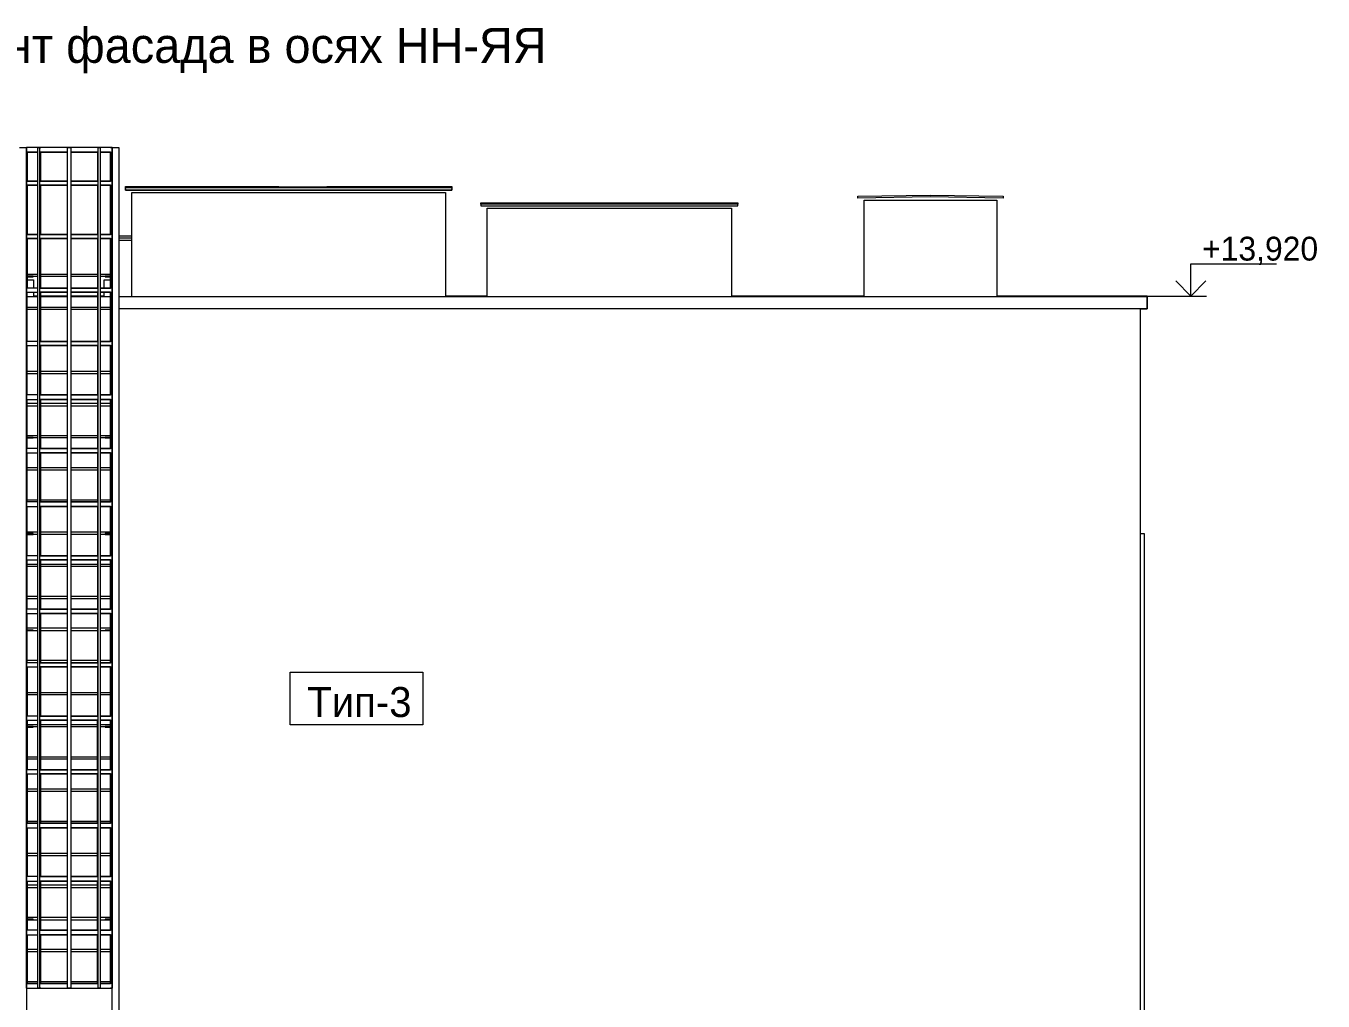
# Model space of a CAD drawing. Header units: millimetres. Extents: x 2294 to 908349, y -83289 to 219220.
# Drawn here: x 397000 to 409515, y -55921 to -46515 of the extents above; entities that cross this region are included whole.
import ezdxf

# ---------------------------------------------------------------- set-up
doc = ezdxf.new("R2010")
doc.units = ezdxf.units.MM
doc.layers.add('PDF _Геометрия', color=7, linetype='Continuous')
doc.layers.add('PDF _Текст', color=7, linetype='Continuous')

msp = doc.modelspace()

# ---------------------------------------------------------------- linework, layer by layer
at = {"layer": 'PDF _Геометрия', "lineweight": 9}
for points in [[(396938.8, -47687.3), (397004.3, -47687.3), (397013.1, -47687.3), (397004.3, -47687.3), (397004.3, -55796.6), (397013.1, -55796.6), (397004.3, -55796.6), (397004.3, -47687.3), (397004.3, -47731), (397008.7, -47731), (397026.2, -47731), (397056.8, -47731), (397100.5, -47731), (397113.6, -47731), (397109.2, -47731), (397065.5, -47731), (397039.3, -47731), (397017.4, -47731), (397013.1, -47731)], [(397817.4, -47731), (397813.1, -47731), (397795.6, -47731), (397765, -47731), (397725.6, -47731), (397716.9, -47731), (397734.4, -47731), (397773.7, -47731), (397804.3, -47731), (397821.8, -47731), (397830.6, -47731), (397830.6, -47687.3), (397821.8, -47687.3), (397804.3, -47687.3), (397773.7, -47687.3), (397734.4, -47687.3), (397681.9, -47687.3), (397620.7, -47687.3), (397555.1, -47687.3), (397489.6, -47687.3), (397415.3, -47687.3), (397345.3, -47687.3), (397275.4, -47687.3), (397209.8, -47687.3), (397148.6, -47687.3), (397100.5, -47687.3), (397056.8, -47687.3), (397026.2, -47687.3), (397008.7, -47687.3), (397004.3, -47687.3), (397004.3, -57602.1)], [(397013.1, -48010.8), (397013.1, -47731), (397013.1, -48010.8), (397017.4, -48010.8), (397039.3, -48010.8), (397065.5, -48010.8), (397109.2, -48010.8), (397113.6, -48010.8), (397100.5, -48010.8), (397056.8, -48010.8), (397026.2, -48010.8), (397008.7, -48010.8), (397004.3, -48010.8), (397004.3, -48050.2), (397008.7, -48050.2), (397026.2, -48050.2), (397056.8, -48050.2), (397100.5, -48050.2), (397113.6, -48050.2), (397109.2, -48050.2), (397065.5, -48050.2), (397039.3, -48050.2), (397017.4, -48050.2), (397013.1, -48050.2), (397013.1, -48526.7), (397013.1, -48050.2)], [(397817.4, -47687.3), (397813.1, -47687.3), (397795.6, -47687.3), (397765, -47687.3), (397725.6, -47687.3), (397673.2, -47687.3), (397616.3, -47687.3), (397555.1, -47687.3), (397485.2, -47687.3), (397415.3, -47687.3), (397345.3, -47687.3), (397279.7, -47687.3), (397214.2, -47687.3), (397157.3, -47687.3), (397109.2, -47687.3), (397065.5, -47687.3), (397039.3, -47687.3), (397017.4, -47687.3), (397013.1, -47687.3)], [(397144.2, -55796.6), (397135.5, -55796.6), (397113.6, -55796.6), (397113.6, -47687.3), (397135.5, -47687.3), (397144.2, -47687.3)], [(397135.5, -55796.6), (397135.5, -47687.3)], [(397135.5, -48010.8), (397148.6, -48010.8), (397209.8, -48010.8), (397275.4, -48010.8), (397345.3, -48010.8), (397402.1, -48010.8), (397345.3, -48010.8), (397279.7, -48010.8), (397214.2, -48010.8), (397157.3, -48010.8), (397144.2, -48010.8), (397144.2, -47731), (397157.3, -47731), (397214.2, -47731), (397279.7, -47731), (397345.3, -47731), (397402.1, -47731), (397345.3, -47731), (397275.4, -47731), (397209.8, -47731), (397148.6, -47731), (397135.5, -47731)], [(397695, -47731), (397681.9, -47731), (397620.7, -47731), (397555.1, -47731), (397489.6, -47731), (397432.7, -47731), (397485.2, -47731), (397555.1, -47731), (397616.3, -47731), (397673.2, -47731), (397690.7, -47731), (397690.7, -48010.8), (397673.2, -48010.8), (397616.3, -48010.8), (397555.1, -48010.8), (397485.2, -48010.8), (397432.7, -48010.8), (397489.6, -48010.8), (397555.1, -48010.8), (397620.7, -48010.8), (397681.9, -48010.8), (397695, -48010.8)], [(397690.7, -47687.3), (397695, -47687.3), (397716.9, -47687.3), (397716.9, -55796.6), (397695, -55796.6), (397690.7, -55796.6)], [(397695, -47687.3), (397695, -55796.6)], [(397817.4, -48050.2), (397817.4, -48526.7), (397817.4, -48050.2), (397813.1, -48050.2), (397795.6, -48050.2), (397765, -48050.2), (397725.6, -48050.2), (397716.9, -48050.2), (397734.4, -48050.2), (397773.7, -48050.2), (397804.3, -48050.2), (397821.8, -48050.2), (397830.6, -48050.2), (397830.6, -48010.8), (397821.8, -48010.8), (397804.3, -48010.8), (397773.7, -48010.8), (397734.4, -48010.8), (397716.9, -48010.8), (397725.6, -48010.8), (397765, -48010.8), (397795.6, -48010.8), (397813.1, -48010.8), (397817.4, -48010.8), (397817.4, -47731), (397817.4, -48010.8)], [(397135.5, -48526.7), (397148.6, -48526.7), (397209.8, -48526.7), (397275.4, -48526.7), (397345.3, -48526.7), (397402.1, -48526.7), (397345.3, -48526.7), (397279.7, -48526.7), (397214.2, -48526.7), (397157.3, -48526.7), (397144.2, -48526.7), (397144.2, -48050.2), (397157.3, -48050.2), (397214.2, -48050.2), (397279.7, -48050.2), (397345.3, -48050.2), (397402.1, -48050.2), (397345.3, -48050.2), (397275.4, -48050.2), (397209.8, -48050.2), (397148.6, -48050.2), (397135.5, -48050.2)], [(397695, -48050.2), (397681.9, -48050.2), (397620.7, -48050.2), (397555.1, -48050.2), (397489.6, -48050.2), (397432.7, -48050.2), (397485.2, -48050.2), (397555.1, -48050.2), (397616.3, -48050.2), (397673.2, -48050.2), (397690.7, -48050.2), (397690.7, -48526.7), (397673.2, -48526.7), (397616.3, -48526.7), (397555.1, -48526.7), (397485.2, -48526.7), (397432.7, -48526.7), (397489.6, -48526.7), (397555.1, -48526.7), (397620.7, -48526.7), (397681.9, -48526.7), (397695, -48526.7)], [(401109.2, -48076.4), (401109.2, -48098.3), (397961.7, -48098.3), (397961.7, -48076.4)], [(397961.7, -48085.1), (397961.7, -48098.3), (401109.2, -48098.3), (401109.2, -48085.1)], [(398022.9, -49125.6), (398022.9, -48120.1), (400938.7, -48120.1), (401048, -48120.1), (401048, -49125.6)], [(399439.3, -48067.7), (399902.7, -48067.7)], [(399439.3, -48067.7), (399439.3, -48067.7)], [(399902.7, -48067.7), (399902.7, -48067.7)], [(397896.1, -48316.8), (397900.5, -48316.8), (397900.5, -48308.1), (397896.1, -48308.1)], [(401389, -48233.8), (401389, -48251.3), (403867.7, -48251.3), (403867.7, -48233.8)], [(401389, -48238.2), (401389, -48251.3), (403867.7, -48251.3), (403867.7, -48238.2)], [(401450.2, -49125.6), (401450.2, -48273.1), (403697.2, -48273.1), (403806.5, -48273.1), (403806.5, -49125.6)], [(405087.4, -49125.6), (405087.4, -48194.4), (406258.9, -48194.4), (406368.2, -48194.4), (406368.2, -49125.6)], [(401048, -48356.2), (401048, -48697.2)], [(397013.1, -48526.7), (397017.4, -48526.7), (397039.3, -48526.7), (397065.5, -48526.7), (397109.2, -48526.7), (397113.6, -48526.7), (397100.5, -48526.7), (397056.8, -48526.7), (397026.2, -48526.7), (397008.7, -48526.7), (397004.3, -48526.7), (397004.3, -48566), (397008.7, -48566), (397026.2, -48566), (397056.8, -48566), (397100.5, -48566), (397113.6, -48566), (397109.2, -48566), (397065.5, -48566), (397039.3, -48566), (397017.4, -48566), (397013.1, -48566), (397013.1, -49042.5)], [(397817.4, -48566), (397817.4, -49042.5), (397817.4, -48566), (397813.1, -48566), (397795.6, -48566), (397765, -48566), (397725.6, -48566), (397716.9, -48566), (397734.4, -48566), (397773.7, -48566), (397804.3, -48566), (397821.8, -48566), (397830.6, -48566), (397830.6, -48526.7), (397821.8, -48526.7), (397804.3, -48526.7), (397773.7, -48526.7), (397734.4, -48526.7), (397716.9, -48526.7), (397725.6, -48526.7), (397765, -48526.7), (397795.6, -48526.7), (397813.1, -48526.7), (397817.4, -48526.7)], [(397896.1, -48539.8), (398022.9, -48539.8)], [(397104.9, -49042.5), (397065.5, -49042.5), (397039.3, -49042.5), (397017.4, -49042.5), (397013.1, -49042.5), (397013.1, -48566)], [(397135.5, -49042.5), (397148.6, -49042.5), (397209.8, -49042.5), (397275.4, -49042.5), (397345.3, -49042.5), (397402.1, -49042.5), (397345.3, -49042.5), (397279.7, -49042.5), (397214.2, -49042.5), (397157.3, -49042.5), (397144.2, -49042.5), (397144.2, -48566), (397157.3, -48566), (397214.2, -48566), (397279.7, -48566), (397345.3, -48566), (397402.1, -48566), (397345.3, -48566), (397275.4, -48566), (397209.8, -48566), (397148.6, -48566), (397135.5, -48566)], [(397695, -48566), (397681.9, -48566), (397620.7, -48566), (397555.1, -48566), (397489.6, -48566), (397432.7, -48566), (397485.2, -48566), (397555.1, -48566), (397616.3, -48566), (397673.2, -48566), (397690.7, -48566), (397690.7, -49042.5), (397673.2, -49042.5), (397616.3, -49042.5), (397555.1, -49042.5), (397485.2, -49042.5), (397432.7, -49042.5), (397489.6, -49042.5), (397555.1, -49042.5), (397620.7, -49042.5), (397681.9, -49042.5), (397695, -49042.5)], [(398022.9, -48561.6), (397896.1, -48561.6)], [(398022.9, -48583.5), (397896.1, -48583.5)], [(397113.6, -48911.4), (397013.1, -48911.4)], [(397013.1, -48933.2), (397069.9, -48933.2), (397069.9, -48928.9), (397013.1, -48928.9), (397113.6, -48928.9)], [(397402.1, -48911.4), (397144.2, -48911.4)], [(397144.2, -48928.9), (397402.1, -48928.9)], [(397690.7, -48911.4), (397432.7, -48911.4)], [(397432.7, -48928.9), (397690.7, -48928.9)], [(397817.4, -48911.4), (397716.9, -48911.4)], [(397716.9, -48928.9), (397817.4, -48928.9), (397765, -48928.9), (397765, -48933.2), (397817.4, -48933.2)], [(407705.9, -49121.2), (407933.3, -49121.2), (408239.3, -49121.2), (408239.3, -48810.8), (409065.5, -48810.8)], [(397109.2, -49042.5), (397113.6, -49042.5), (397100.5, -49042.5), (397056.8, -49042.5), (397026.2, -49042.5), (397008.7, -49042.5), (397004.3, -49042.5), (397004.3, -49081.9), (397008.7, -49081.9), (397026.2, -49081.9), (397056.8, -49081.9), (397100.5, -49081.9), (397113.6, -49081.9), (397109.2, -49081.9)], [(397013.1, -48963.8), (397074.3, -48963.8), (397074.3, -49042.5)], [(397817.4, -49081.9), (397817.4, -49558.4), (397817.4, -49081.9), (397813.1, -49081.9), (397795.6, -49081.9), (397765, -49081.9), (397725.6, -49081.9), (397716.9, -49081.9), (397734.4, -49081.9), (397773.7, -49081.9), (397804.3, -49081.9), (397821.8, -49081.9), (397830.6, -49081.9), (397830.6, -49042.5), (397821.8, -49042.5), (397804.3, -49042.5), (397773.7, -49042.5), (397734.4, -49042.5), (397716.9, -49042.5), (397725.6, -49042.5), (397765, -49042.5), (397795.6, -49042.5), (397813.1, -49042.5), (397817.4, -49042.5)], [(397756.2, -49042.5), (397756.2, -48963.8), (397817.4, -48963.8)], [(397104.9, -49558.4), (397065.5, -49558.4), (397039.3, -49558.4), (397017.4, -49558.4), (397013.1, -49558.4), (397013.1, -49081.9), (397017.4, -49081.9), (397039.3, -49081.9), (397065.5, -49081.9), (397104.9, -49081.9)], [(397013.1, -49558.4), (397013.1, -49081.9)], [(397013.1, -49125.6), (397113.6, -49125.6)], [(397074.3, -49081.9), (397074.3, -49125.6)], [(397113.6, -49121.2), (397074.3, -49121.2)], [(397135.5, -49558.4), (397148.6, -49558.4), (397209.8, -49558.4), (397275.4, -49558.4), (397345.3, -49558.4), (397402.1, -49558.4), (397345.3, -49558.4), (397279.7, -49558.4), (397214.2, -49558.4), (397157.3, -49558.4), (397144.2, -49558.4), (397144.2, -49081.9), (397157.3, -49081.9), (397214.2, -49081.9), (397279.7, -49081.9), (397345.3, -49081.9), (397402.1, -49081.9), (397345.3, -49081.9), (397275.4, -49081.9), (397209.8, -49081.9), (397148.6, -49081.9), (397135.5, -49081.9)], [(397402.1, -49121.2), (397144.2, -49121.2)], [(397144.2, -49125.6), (397402.1, -49125.6)], [(397695, -49081.9), (397681.9, -49081.9), (397620.7, -49081.9), (397555.1, -49081.9), (397489.6, -49081.9), (397432.7, -49081.9), (397485.2, -49081.9), (397555.1, -49081.9), (397616.3, -49081.9), (397673.2, -49081.9), (397690.7, -49081.9), (397690.7, -49558.4), (397673.2, -49558.4), (397616.3, -49558.4), (397555.1, -49558.4), (397485.2, -49558.4), (397432.7, -49558.4), (397489.6, -49558.4), (397555.1, -49558.4), (397620.7, -49558.4), (397681.9, -49558.4), (397695, -49558.4)], [(397690.7, -49121.2), (397432.7, -49121.2)], [(397432.7, -49125.6), (397690.7, -49125.6)], [(397756.2, -49121.2), (397716.9, -49121.2)], [(397716.9, -49125.6), (397817.4, -49125.6)], [(397756.2, -49125.6), (397756.2, -49081.9)], [(397896.1, -49125.6), (407819.6, -49125.6), (407819.6, -49243.6), (397896.1, -49243.6)], [(401450.2, -49121.2), (401048, -49121.2)], [(405087.4, -49121.2), (403806.5, -49121.2)], [(407754, -56955.1), (407754, -49243.6), (407819.6, -49243.6), (407819.6, -49121.2), (407789, -49121.2), (407736.5, -49125.6), (407789, -49121.2), (407819.6, -49121.2), (406368.2, -49121.2)], [(407819.6, -49121.2), (407819.6, -49243.6)], [(408081.9, -49121.2), (408392.3, -49121.2)], [(397113.6, -49230.5), (397013.1, -49230.5)], [(397013.1, -49248), (397113.6, -49248)], [(397402.1, -49230.5), (397144.2, -49230.5)], [(397144.2, -49248), (397402.1, -49248)], [(397690.7, -49230.5), (397432.7, -49230.5)], [(397432.7, -49248), (397690.7, -49248)], [(397817.4, -49230.5), (397716.9, -49230.5)], [(397716.9, -49248), (397817.4, -49248)], [(397109.2, -49558.4), (397113.6, -49558.4), (397100.5, -49558.4), (397056.8, -49558.4), (397026.2, -49558.4), (397008.7, -49558.4), (397004.3, -49558.4), (397004.3, -49597.7), (397008.7, -49597.7), (397026.2, -49597.7), (397056.8, -49597.7), (397100.5, -49597.7), (397113.6, -49597.7), (397109.2, -49597.7)], [(397817.4, -49597.7), (397817.4, -50074.2), (397817.4, -49597.7), (397813.1, -49597.7), (397795.6, -49597.7), (397765, -49597.7), (397725.6, -49597.7), (397716.9, -49597.7), (397734.4, -49597.7), (397773.7, -49597.7), (397804.3, -49597.7), (397821.8, -49597.7), (397830.6, -49597.7), (397830.6, -49558.4), (397821.8, -49558.4), (397804.3, -49558.4), (397773.7, -49558.4), (397734.4, -49558.4), (397716.9, -49558.4), (397725.6, -49558.4), (397765, -49558.4), (397795.6, -49558.4), (397813.1, -49558.4), (397817.4, -49558.4)], [(397104.9, -50074.2), (397065.5, -50074.2), (397039.3, -50074.2), (397017.4, -50074.2), (397013.1, -50074.2), (397013.1, -49597.7), (397017.4, -49597.7), (397039.3, -49597.7), (397065.5, -49597.7), (397104.9, -49597.7)], [(397013.1, -50074.2), (397013.1, -49597.7)], [(397135.5, -50074.2), (397148.6, -50074.2), (397209.8, -50074.2), (397275.4, -50074.2), (397345.3, -50074.2), (397402.1, -50074.2), (397345.3, -50074.2), (397279.7, -50074.2), (397214.2, -50074.2), (397157.3, -50074.2), (397144.2, -50074.2), (397144.2, -49597.7), (397157.3, -49597.7), (397214.2, -49597.7), (397279.7, -49597.7), (397345.3, -49597.7), (397402.1, -49597.7), (397345.3, -49597.7), (397275.4, -49597.7), (397209.8, -49597.7), (397148.6, -49597.7), (397135.5, -49597.7)], [(397695, -49597.7), (397681.9, -49597.7), (397620.7, -49597.7), (397555.1, -49597.7), (397489.6, -49597.7), (397432.7, -49597.7), (397485.2, -49597.7), (397555.1, -49597.7), (397616.3, -49597.7), (397673.2, -49597.7), (397690.7, -49597.7), (397690.7, -50074.2), (397673.2, -50074.2), (397616.3, -50074.2), (397555.1, -50074.2), (397485.2, -50074.2), (397432.7, -50074.2), (397489.6, -50074.2), (397555.1, -50074.2), (397620.7, -50074.2), (397681.9, -50074.2), (397695, -50074.2)], [(397113.6, -49846.9), (397013.1, -49846.9)], [(397013.1, -49868.7), (397113.6, -49868.7)], [(397402.1, -49846.9), (397144.2, -49846.9)], [(397144.2, -49868.7), (397402.1, -49868.7)], [(397690.7, -49846.9), (397432.7, -49846.9)], [(397432.7, -49868.7), (397690.7, -49868.7)], [(397817.4, -49846.9), (397716.9, -49846.9)], [(397716.9, -49868.7), (397817.4, -49868.7)], [(397109.2, -50074.2), (397113.6, -50074.2), (397100.5, -50074.2), (397056.8, -50074.2), (397026.2, -50074.2), (397008.7, -50074.2), (397004.3, -50074.2), (397004.3, -50117.9), (397008.7, -50117.9), (397026.2, -50117.9), (397056.8, -50117.9), (397100.5, -50117.9), (397113.6, -50117.9), (397109.2, -50117.9)], [(397104.9, -50590.1), (397065.5, -50590.1), (397039.3, -50590.1), (397017.4, -50590.1), (397013.1, -50590.1), (397013.1, -50117.9), (397017.4, -50117.9), (397039.3, -50117.9), (397065.5, -50117.9), (397104.9, -50117.9)], [(397013.1, -50590.1), (397013.1, -50117.9)], [(397113.6, -50157.3), (397013.1, -50157.3)], [(397013.1, -50179.1), (397113.6, -50179.1)], [(397135.5, -50590.1), (397148.6, -50590.1), (397209.8, -50590.1), (397275.4, -50590.1), (397345.3, -50590.1), (397402.1, -50590.1), (397345.3, -50590.1), (397279.7, -50590.1), (397214.2, -50590.1), (397157.3, -50590.1), (397144.2, -50590.1), (397144.2, -50117.9), (397157.3, -50117.9), (397214.2, -50117.9), (397279.7, -50117.9), (397345.3, -50117.9), (397402.1, -50117.9), (397345.3, -50117.9), (397275.4, -50117.9), (397209.8, -50117.9), (397148.6, -50117.9), (397135.5, -50117.9)], [(397402.1, -50157.3), (397144.2, -50157.3)], [(397144.2, -50179.1), (397402.1, -50179.1)], [(397695, -50117.9), (397681.9, -50117.9), (397620.7, -50117.9), (397555.1, -50117.9), (397489.6, -50117.9), (397432.7, -50117.9), (397485.2, -50117.9), (397555.1, -50117.9), (397616.3, -50117.9), (397673.2, -50117.9), (397690.7, -50117.9), (397690.7, -50590.1), (397673.2, -50590.1), (397616.3, -50590.1), (397555.1, -50590.1), (397485.2, -50590.1), (397432.7, -50590.1), (397489.6, -50590.1), (397555.1, -50590.1), (397620.7, -50590.1), (397681.9, -50590.1), (397695, -50590.1)], [(397690.7, -50157.3), (397432.7, -50157.3)], [(397432.7, -50179.1), (397690.7, -50179.1)], [(397817.4, -50117.9), (397817.4, -50590.1), (397817.4, -50117.9), (397813.1, -50117.9), (397795.6, -50117.9), (397765, -50117.9), (397725.6, -50117.9), (397716.9, -50117.9), (397734.4, -50117.9), (397773.7, -50117.9), (397804.3, -50117.9), (397821.8, -50117.9), (397830.6, -50117.9), (397830.6, -50074.2), (397821.8, -50074.2), (397804.3, -50074.2), (397773.7, -50074.2), (397734.4, -50074.2), (397716.9, -50074.2), (397725.6, -50074.2), (397765, -50074.2), (397795.6, -50074.2), (397813.1, -50074.2), (397817.4, -50074.2)], [(397817.4, -50157.3), (397716.9, -50157.3)], [(397716.9, -50179.1), (397817.4, -50179.1)], [(397113.6, -50467.7), (397013.1, -50467.7)], [(397013.1, -50489.5), (397069.9, -50489.5), (397069.9, -50485.1), (397013.1, -50485.1)], [(397069.9, -50485.1), (397113.6, -50485.1)], [(397402.1, -50467.7), (397144.2, -50467.7)], [(397144.2, -50485.1), (397402.1, -50485.1)], [(397690.7, -50467.7), (397432.7, -50467.7)], [(397432.7, -50485.1), (397690.7, -50485.1)], [(397817.4, -50467.7), (397716.9, -50467.7)], [(397716.9, -50485.1), (397765, -50485.1)], [(397817.4, -50485.1), (397765, -50485.1), (397765, -50489.5), (397817.4, -50489.5)], [(397109.2, -50590.1), (397113.6, -50590.1), (397100.5, -50590.1), (397056.8, -50590.1), (397026.2, -50590.1), (397008.7, -50590.1), (397004.3, -50590.1), (397004.3, -50633.8), (397008.7, -50633.8), (397026.2, -50633.8), (397056.8, -50633.8), (397100.5, -50633.8), (397113.6, -50633.8), (397109.2, -50633.8)], [(397104.9, -51105.9), (397065.5, -51105.9), (397039.3, -51105.9), (397017.4, -51105.9), (397013.1, -51105.9), (397013.1, -50633.8), (397017.4, -50633.8), (397039.3, -50633.8), (397065.5, -50633.8), (397104.9, -50633.8)], [(397113.6, -51105.9), (397013.1, -51105.9), (397013.1, -50633.8)], [(397402.1, -51105.9), (397144.2, -51105.9), (397144.2, -50633.8), (397157.3, -50633.8), (397214.2, -50633.8), (397279.7, -50633.8), (397345.3, -50633.8), (397402.1, -50633.8), (397345.3, -50633.8), (397275.4, -50633.8), (397209.8, -50633.8), (397148.6, -50633.8), (397135.5, -50633.8)], [(397695, -50633.8), (397681.9, -50633.8), (397620.7, -50633.8), (397555.1, -50633.8), (397489.6, -50633.8), (397432.7, -50633.8), (397485.2, -50633.8), (397555.1, -50633.8), (397616.3, -50633.8), (397673.2, -50633.8), (397690.7, -50633.8), (397690.7, -51105.9), (397432.7, -51105.9)], [(397817.4, -50633.8), (397817.4, -51105.9), (397817.4, -50633.8), (397813.1, -50633.8), (397795.6, -50633.8), (397765, -50633.8), (397725.6, -50633.8), (397716.9, -50633.8), (397734.4, -50633.8), (397773.7, -50633.8), (397804.3, -50633.8), (397821.8, -50633.8), (397830.6, -50633.8), (397830.6, -50590.1), (397821.8, -50590.1), (397804.3, -50590.1), (397773.7, -50590.1), (397734.4, -50590.1), (397716.9, -50590.1), (397725.6, -50590.1), (397765, -50590.1), (397795.6, -50590.1), (397813.1, -50590.1), (397817.4, -50590.1)], [(397113.6, -50778), (397013.1, -50778)], [(397013.1, -50795.5), (397113.6, -50795.5)], [(397402.1, -50778), (397144.2, -50778)], [(397144.2, -50795.5), (397402.1, -50795.5)], [(397690.7, -50778), (397432.7, -50778)], [(397432.7, -50795.5), (397690.7, -50795.5)], [(397817.4, -50778), (397716.9, -50778)], [(397716.9, -50795.5), (397817.4, -50795.5)], [(397109.2, -51105.9), (397113.6, -51105.9), (397100.5, -51105.9), (397056.8, -51105.9), (397026.2, -51105.9), (397008.7, -51105.9), (397004.3, -51105.9), (397004.3, -51149.6), (397008.7, -51149.6), (397026.2, -51149.6), (397056.8, -51149.6), (397100.5, -51149.6), (397113.6, -51149.6), (397109.2, -51149.6)], [(397113.6, -51088.4), (397013.1, -51088.4)], [(397104.9, -51626.1), (397065.5, -51626.1), (397039.3, -51626.1), (397017.4, -51626.1), (397013.1, -51626.1), (397013.1, -51149.6), (397017.4, -51149.6), (397039.3, -51149.6), (397065.5, -51149.6), (397104.9, -51149.6)], [(397013.1, -51626.1), (397013.1, -51149.6)], [(397135.5, -51105.9), (397148.6, -51105.9), (397209.8, -51105.9), (397275.4, -51105.9), (397345.3, -51105.9), (397402.1, -51105.9), (397345.3, -51105.9), (397279.7, -51105.9), (397214.2, -51105.9), (397157.3, -51105.9), (397144.2, -51105.9)], [(397135.5, -51626.1), (397148.6, -51626.1), (397209.8, -51626.1), (397275.4, -51626.1), (397345.3, -51626.1), (397402.1, -51626.1), (397345.3, -51626.1), (397279.7, -51626.1), (397214.2, -51626.1), (397157.3, -51626.1), (397144.2, -51626.1), (397144.2, -51149.6), (397157.3, -51149.6), (397214.2, -51149.6), (397279.7, -51149.6), (397345.3, -51149.6), (397402.1, -51149.6), (397345.3, -51149.6), (397275.4, -51149.6), (397209.8, -51149.6), (397148.6, -51149.6), (397135.5, -51149.6)], [(397402.1, -51088.4), (397144.2, -51088.4)], [(397690.7, -51088.4), (397432.7, -51088.4)], [(397690.7, -51105.9), (397673.2, -51105.9), (397616.3, -51105.9), (397555.1, -51105.9), (397485.2, -51105.9), (397432.7, -51105.9), (397489.6, -51105.9), (397555.1, -51105.9), (397620.7, -51105.9), (397681.9, -51105.9), (397695, -51105.9)], [(397695, -51149.6), (397681.9, -51149.6), (397620.7, -51149.6), (397555.1, -51149.6), (397489.6, -51149.6), (397432.7, -51149.6), (397485.2, -51149.6), (397555.1, -51149.6), (397616.3, -51149.6), (397673.2, -51149.6), (397690.7, -51149.6), (397690.7, -51626.1), (397673.2, -51626.1), (397616.3, -51626.1), (397555.1, -51626.1), (397485.2, -51626.1), (397432.7, -51626.1), (397489.6, -51626.1), (397555.1, -51626.1), (397620.7, -51626.1), (397681.9, -51626.1), (397695, -51626.1)], [(397817.4, -51088.4), (397716.9, -51088.4)], [(397817.4, -51149.6), (397817.4, -51626.1), (397817.4, -51149.6), (397813.1, -51149.6), (397795.6, -51149.6), (397765, -51149.6), (397725.6, -51149.6), (397716.9, -51149.6), (397734.4, -51149.6), (397773.7, -51149.6), (397804.3, -51149.6), (397821.8, -51149.6), (397830.6, -51149.6), (397830.6, -51105.9), (397821.8, -51105.9), (397804.3, -51105.9), (397773.7, -51105.9), (397734.4, -51105.9), (397716.9, -51105.9), (397725.6, -51105.9), (397765, -51105.9), (397795.6, -51105.9), (397813.1, -51105.9), (397817.4, -51105.9), (397716.9, -51105.9)], [(397113.6, -51398.8), (397013.1, -51398.8)], [(397013.1, -51420.7), (397069.9, -51420.7), (397069.9, -51411.9), (397013.1, -51411.9)], [(397069.9, -51416.3), (397113.6, -51416.3)], [(397402.1, -51398.8), (397144.2, -51398.8)], [(397144.2, -51416.3), (397402.1, -51416.3)], [(397690.7, -51398.8), (397432.7, -51398.8)], [(397432.7, -51416.3), (397690.7, -51416.3)], [(397817.4, -51398.8), (397716.9, -51398.8)], [(397716.9, -51416.3), (397765, -51416.3)], [(397817.4, -51411.9), (397765, -51411.9), (397765, -51420.7), (397817.4, -51420.7)], [(407754, -51411.9), (407789, -51411.9), (407789, -51490.6), (407789, -56950.7)], [(397109.2, -51626.1), (397113.6, -51626.1), (397100.5, -51626.1), (397056.8, -51626.1), (397026.2, -51626.1), (397008.7, -51626.1), (397004.3, -51626.1), (397004.3, -51665.5), (397008.7, -51665.5), (397026.2, -51665.5), (397056.8, -51665.5), (397100.5, -51665.5), (397113.6, -51665.5), (397109.2, -51665.5)], [(397104.9, -52142), (397065.5, -52142), (397039.3, -52142), (397017.4, -52142), (397013.1, -52142), (397013.1, -51665.5), (397017.4, -51665.5), (397039.3, -51665.5), (397065.5, -51665.5), (397104.9, -51665.5)], [(397013.1, -52142), (397013.1, -51665.5)], [(397135.5, -52142), (397148.6, -52142), (397209.8, -52142), (397275.4, -52142), (397345.3, -52142), (397402.1, -52142), (397345.3, -52142), (397279.7, -52142), (397214.2, -52142), (397157.3, -52142), (397144.2, -52142), (397144.2, -51665.5), (397157.3, -51665.5), (397214.2, -51665.5), (397279.7, -51665.5), (397345.3, -51665.5), (397402.1, -51665.5), (397345.3, -51665.5), (397275.4, -51665.5), (397209.8, -51665.5), (397148.6, -51665.5), (397135.5, -51665.5)], [(397695, -51665.5), (397681.9, -51665.5), (397620.7, -51665.5), (397555.1, -51665.5), (397489.6, -51665.5), (397432.7, -51665.5), (397485.2, -51665.5), (397555.1, -51665.5), (397616.3, -51665.5), (397673.2, -51665.5), (397690.7, -51665.5), (397690.7, -52142), (397673.2, -52142), (397616.3, -52142), (397555.1, -52142), (397485.2, -52142), (397432.7, -52142), (397489.6, -52142), (397555.1, -52142), (397620.7, -52142), (397681.9, -52142), (397695, -52142)], [(397817.4, -51665.5), (397817.4, -52142), (397817.4, -51665.5), (397813.1, -51665.5), (397795.6, -51665.5), (397765, -51665.5), (397725.6, -51665.5), (397716.9, -51665.5), (397734.4, -51665.5), (397773.7, -51665.5), (397804.3, -51665.5), (397821.8, -51665.5), (397830.6, -51665.5), (397830.6, -51626.1), (397821.8, -51626.1), (397804.3, -51626.1), (397773.7, -51626.1), (397734.4, -51626.1), (397716.9, -51626.1), (397725.6, -51626.1), (397765, -51626.1), (397795.6, -51626.1), (397813.1, -51626.1), (397817.4, -51626.1)], [(397113.6, -51709.2), (397013.1, -51709.2)], [(397013.1, -51726.7), (397113.6, -51726.7)], [(397402.1, -51709.2), (397144.2, -51709.2)], [(397144.2, -51726.7), (397402.1, -51726.7)], [(397690.7, -51709.2), (397432.7, -51709.2)], [(397432.7, -51726.7), (397690.7, -51726.7)], [(397817.4, -51709.2), (397716.9, -51709.2)], [(397716.9, -51726.7), (397817.4, -51726.7)], [(397113.6, -52019.6), (397013.1, -52019.6)], [(397013.1, -52037), (397113.6, -52037)], [(397402.1, -52019.6), (397144.2, -52019.6)], [(397144.2, -52037), (397402.1, -52037)], [(397690.7, -52019.6), (397432.7, -52019.6)], [(397432.7, -52037), (397690.7, -52037)], [(397817.4, -52019.6), (397716.9, -52019.6)], [(397716.9, -52037), (397817.4, -52037)], [(397109.2, -52142), (397113.6, -52142), (397100.5, -52142), (397056.8, -52142), (397026.2, -52142), (397008.7, -52142), (397004.3, -52142), (397004.3, -52181.3), (397008.7, -52181.3), (397026.2, -52181.3), (397056.8, -52181.3), (397100.5, -52181.3), (397113.6, -52181.3), (397109.2, -52181.3)], [(397104.9, -52657.8), (397065.5, -52657.8), (397039.3, -52657.8), (397017.4, -52657.8), (397013.1, -52657.8), (397013.1, -52181.3), (397017.4, -52181.3), (397039.3, -52181.3), (397065.5, -52181.3), (397104.9, -52181.3)], [(397113.6, -52657.8), (397013.1, -52657.8), (397013.1, -52181.3)], [(397402.1, -52657.8), (397144.2, -52657.8), (397144.2, -52181.3), (397157.3, -52181.3), (397214.2, -52181.3), (397279.7, -52181.3), (397345.3, -52181.3), (397402.1, -52181.3), (397345.3, -52181.3), (397275.4, -52181.3), (397209.8, -52181.3), (397148.6, -52181.3), (397135.5, -52181.3)], [(397695, -52181.3), (397681.9, -52181.3), (397620.7, -52181.3), (397555.1, -52181.3), (397489.6, -52181.3), (397432.7, -52181.3), (397485.2, -52181.3), (397555.1, -52181.3), (397616.3, -52181.3), (397673.2, -52181.3), (397690.7, -52181.3), (397690.7, -52657.8), (397432.7, -52657.8)], [(397817.4, -52181.3), (397817.4, -52657.8), (397817.4, -52181.3), (397813.1, -52181.3), (397795.6, -52181.3), (397765, -52181.3), (397725.6, -52181.3), (397716.9, -52181.3), (397734.4, -52181.3), (397773.7, -52181.3), (397804.3, -52181.3), (397821.8, -52181.3), (397830.6, -52181.3), (397830.6, -52142), (397821.8, -52142), (397804.3, -52142), (397773.7, -52142), (397734.4, -52142), (397716.9, -52142), (397725.6, -52142), (397765, -52142), (397795.6, -52142), (397813.1, -52142), (397817.4, -52142)], [(397113.6, -52325.6), (397013.1, -52325.6)], [(397013.1, -52347.4), (397069.9, -52347.4), (397069.9, -52343.1), (397013.1, -52343.1)], [(397069.9, -52347.4), (397113.6, -52347.4)], [(397402.1, -52325.6), (397144.2, -52325.6)], [(397144.2, -52347.4), (397402.1, -52347.4)], [(397690.7, -52325.6), (397432.7, -52325.6)], [(397432.7, -52347.4), (397690.7, -52347.4)], [(397817.4, -52325.6), (397716.9, -52325.6)], [(397716.9, -52347.4), (397765, -52347.4)], [(397817.4, -52343.1), (397765, -52343.1), (397765, -52347.4), (397817.4, -52347.4)], [(397109.2, -52657.8), (397113.6, -52657.8), (397100.5, -52657.8), (397056.8, -52657.8), (397026.2, -52657.8), (397008.7, -52657.8), (397004.3, -52657.8), (397004.3, -52697.2), (397008.7, -52697.2), (397026.2, -52697.2), (397056.8, -52697.2), (397100.5, -52697.2), (397113.6, -52697.2), (397109.2, -52697.2)], [(397113.6, -52636), (397013.1, -52636)], [(397135.5, -52657.8), (397148.6, -52657.8), (397209.8, -52657.8), (397275.4, -52657.8), (397345.3, -52657.8), (397402.1, -52657.8), (397345.3, -52657.8), (397279.7, -52657.8), (397214.2, -52657.8), (397157.3, -52657.8), (397144.2, -52657.8)], [(397402.1, -52636), (397144.2, -52636)], [(397690.7, -52636), (397432.7, -52636)], [(397690.7, -52657.8), (397673.2, -52657.8), (397616.3, -52657.8), (397555.1, -52657.8), (397485.2, -52657.8), (397432.7, -52657.8), (397489.6, -52657.8), (397555.1, -52657.8), (397620.7, -52657.8), (397681.9, -52657.8), (397695, -52657.8)], [(397817.4, -52636), (397716.9, -52636)], [(397817.4, -52697.2), (397817.4, -53173.7), (397817.4, -52697.2), (397813.1, -52697.2), (397795.6, -52697.2), (397765, -52697.2), (397725.6, -52697.2), (397716.9, -52697.2), (397734.4, -52697.2), (397773.7, -52697.2), (397804.3, -52697.2), (397821.8, -52697.2), (397830.6, -52697.2), (397830.6, -52657.8), (397821.8, -52657.8), (397804.3, -52657.8), (397773.7, -52657.8), (397734.4, -52657.8), (397716.9, -52657.8), (397725.6, -52657.8), (397765, -52657.8), (397795.6, -52657.8), (397813.1, -52657.8), (397817.4, -52657.8), (397716.9, -52657.8)], [(397013.1, -52697.2), (397013.1, -53173.7), (397013.1, -52697.2), (397017.4, -52697.2), (397039.3, -52697.2), (397065.5, -52697.2), (397104.9, -52697.2)], [(397135.5, -53173.7), (397148.6, -53173.7), (397209.8, -53173.7), (397275.4, -53173.7), (397345.3, -53173.7), (397402.1, -53173.7), (397345.3, -53173.7), (397279.7, -53173.7), (397214.2, -53173.7), (397157.3, -53173.7), (397144.2, -53173.7), (397144.2, -52697.2), (397157.3, -52697.2), (397214.2, -52697.2), (397279.7, -52697.2), (397345.3, -52697.2), (397402.1, -52697.2), (397345.3, -52697.2), (397275.4, -52697.2), (397209.8, -52697.2), (397148.6, -52697.2), (397135.5, -52697.2)], [(397695, -52697.2), (397681.9, -52697.2), (397620.7, -52697.2), (397555.1, -52697.2), (397489.6, -52697.2), (397432.7, -52697.2), (397485.2, -52697.2), (397555.1, -52697.2), (397616.3, -52697.2), (397673.2, -52697.2), (397690.7, -52697.2), (397690.7, -53173.7), (397673.2, -53173.7), (397616.3, -53173.7), (397555.1, -53173.7), (397485.2, -53173.7), (397432.7, -53173.7), (397489.6, -53173.7), (397555.1, -53173.7), (397620.7, -53173.7), (397681.9, -53173.7), (397695, -53173.7)], [(397113.6, -52946.3), (397013.1, -52946.3)], [(397013.1, -52963.8), (397113.6, -52963.8)], [(397402.1, -52946.3), (397144.2, -52946.3)], [(397144.2, -52963.8), (397402.1, -52963.8)], [(397690.7, -52946.3), (397432.7, -52946.3)], [(397432.7, -52963.8), (397690.7, -52963.8)], [(397817.4, -52946.3), (397716.9, -52946.3)], [(397716.9, -52963.8), (397817.4, -52963.8)], [(397109.2, -53173.7), (397113.6, -53173.7), (397100.5, -53173.7), (397056.8, -53173.7), (397026.2, -53173.7), (397008.7, -53173.7), (397004.3, -53173.7), (397004.3, -53213), (397008.7, -53213), (397026.2, -53213), (397056.8, -53213), (397100.5, -53213), (397113.6, -53213), (397109.2, -53213)], [(397104.9, -53173.7), (397065.5, -53173.7), (397039.3, -53173.7), (397017.4, -53173.7), (397013.1, -53173.7)], [(397817.4, -53213), (397813.1, -53213), (397795.6, -53213), (397765, -53213), (397725.6, -53213), (397716.9, -53213), (397734.4, -53213), (397773.7, -53213), (397804.3, -53213), (397821.8, -53213), (397830.6, -53213), (397830.6, -53173.7), (397821.8, -53173.7), (397804.3, -53173.7), (397773.7, -53173.7), (397734.4, -53173.7), (397716.9, -53173.7), (397725.6, -53173.7), (397765, -53173.7), (397795.6, -53173.7), (397813.1, -53173.7), (397817.4, -53173.7)], [(397013.1, -53213), (397017.4, -53213), (397039.3, -53213), (397065.5, -53213), (397104.9, -53213)], [(397113.6, -53256.7), (397013.1, -53256.7)], [(397013.1, -53278.6), (397069.9, -53278.6), (397069.9, -53274.2), (397013.1, -53274.2)], [(397069.9, -53274.2), (397113.6, -53274.2)], [(397135.5, -53689.5), (397148.6, -53689.5), (397209.8, -53689.5), (397275.4, -53689.5), (397345.3, -53689.5), (397402.1, -53689.5), (397345.3, -53689.5), (397279.7, -53689.5), (397214.2, -53689.5), (397157.3, -53689.5), (397144.2, -53689.5), (397144.2, -53213), (397157.3, -53213), (397214.2, -53213), (397279.7, -53213), (397345.3, -53213), (397402.1, -53213), (397345.3, -53213), (397275.4, -53213), (397209.8, -53213), (397148.6, -53213), (397135.5, -53213)], [(397402.1, -53256.7), (397144.2, -53256.7)], [(397144.2, -53274.2), (397402.1, -53274.2)], [(397695, -53689.5), (397681.9, -53689.5), (397620.7, -53689.5), (397555.1, -53689.5), (397489.6, -53689.5), (397432.7, -53689.5), (397485.2, -53689.5), (397555.1, -53689.5), (397616.3, -53689.5), (397673.2, -53689.5), (397690.7, -53689.5), (397690.7, -53213), (397673.2, -53213), (397616.3, -53213), (397555.1, -53213), (397485.2, -53213), (397432.7, -53213), (397489.6, -53213), (397555.1, -53213), (397620.7, -53213), (397681.9, -53213), (397695, -53213)], [(397690.7, -53256.7), (397432.7, -53256.7)], [(397432.7, -53274.2), (397690.7, -53274.2)], [(397817.4, -53256.7), (397716.9, -53256.7)], [(397716.9, -53274.2), (397765, -53274.2)], [(397817.4, -53274.2), (397765, -53274.2), (397765, -53278.6), (397817.4, -53278.6)], [(397109.2, -53689.5), (397113.6, -53689.5), (397100.5, -53689.5), (397056.8, -53689.5), (397026.2, -53689.5), (397008.7, -53689.5), (397004.3, -53689.5), (397004.3, -53728.8), (397008.7, -53728.8), (397026.2, -53728.8), (397056.8, -53728.8), (397100.5, -53728.8), (397113.6, -53728.8), (397109.2, -53728.8)], [(397113.6, -53567.1), (397013.1, -53567.1)], [(397013.1, -53584.6), (397113.6, -53584.6)], [(397104.9, -53689.5), (397065.5, -53689.5), (397039.3, -53689.5), (397017.4, -53689.5), (397013.1, -53689.5)], [(397402.1, -53567.1), (397144.2, -53567.1)], [(397144.2, -53584.6), (397402.1, -53584.6)], [(397690.7, -53567.1), (397432.7, -53567.1)], [(397432.7, -53584.6), (397690.7, -53584.6)], [(397817.4, -53567.1), (397716.9, -53567.1)], [(397716.9, -53584.6), (397817.4, -53584.6)], [(397817.4, -53728.8), (397813.1, -53728.8), (397795.6, -53728.8), (397765, -53728.8), (397725.6, -53728.8), (397716.9, -53728.8), (397734.4, -53728.8), (397773.7, -53728.8), (397804.3, -53728.8), (397821.8, -53728.8), (397830.6, -53728.8), (397830.6, -53689.5), (397821.8, -53689.5), (397804.3, -53689.5), (397773.7, -53689.5), (397734.4, -53689.5), (397716.9, -53689.5), (397725.6, -53689.5), (397765, -53689.5), (397795.6, -53689.5), (397813.1, -53689.5), (397817.4, -53689.5)], [(397013.1, -53728.8), (397017.4, -53728.8), (397039.3, -53728.8), (397065.5, -53728.8), (397104.9, -53728.8)], [(397402.1, -54205.4), (397144.2, -54205.4), (397144.2, -53728.8), (397157.3, -53728.8), (397214.2, -53728.8), (397279.7, -53728.8), (397345.3, -53728.8), (397402.1, -53728.8), (397345.3, -53728.8), (397275.4, -53728.8), (397209.8, -53728.8), (397148.6, -53728.8), (397135.5, -53728.8)], [(397432.7, -54205.4), (397690.7, -54205.4), (397690.7, -53728.8), (397673.2, -53728.8), (397616.3, -53728.8), (397555.1, -53728.8), (397485.2, -53728.8), (397432.7, -53728.8), (397489.6, -53728.8), (397555.1, -53728.8), (397620.7, -53728.8), (397681.9, -53728.8), (397695, -53728.8)], [(397113.6, -53877.5), (397013.1, -53877.5)], [(397013.1, -53895), (397113.6, -53895)], [(397402.1, -53877.5), (397144.2, -53877.5)], [(397144.2, -53895), (397402.1, -53895)], [(397690.7, -53877.5), (397432.7, -53877.5)], [(397432.7, -53895), (397690.7, -53895)], [(397817.4, -53877.5), (397716.9, -53877.5)], [(397716.9, -53895), (397817.4, -53895)], [(397113.6, -54187.9), (397013.1, -54187.9)], [(397402.1, -54187.9), (397144.2, -54187.9)], [(397690.7, -54187.9), (397432.7, -54187.9)], [(397817.4, -54187.9), (397716.9, -54187.9)], [(397109.2, -54205.4), (397113.6, -54205.4), (397100.5, -54205.4), (397056.8, -54205.4), (397026.2, -54205.4), (397008.7, -54205.4), (397004.3, -54205.4), (397004.3, -54249.1), (397008.7, -54249.1), (397026.2, -54249.1), (397056.8, -54249.1), (397100.5, -54249.1), (397113.6, -54249.1), (397109.2, -54249.1)], [(397104.9, -54205.4), (397065.5, -54205.4), (397039.3, -54205.4), (397017.4, -54205.4), (397013.1, -54205.4), (397113.6, -54205.4)], [(397013.1, -54249.1), (397017.4, -54249.1), (397039.3, -54249.1), (397065.5, -54249.1), (397104.9, -54249.1)], [(397135.5, -54205.4), (397148.6, -54205.4), (397209.8, -54205.4), (397275.4, -54205.4), (397345.3, -54205.4), (397402.1, -54205.4), (397345.3, -54205.4), (397279.7, -54205.4), (397214.2, -54205.4), (397157.3, -54205.4), (397144.2, -54205.4)], [(397135.5, -54721.2), (397148.6, -54721.2), (397209.8, -54721.2), (397275.4, -54721.2), (397345.3, -54721.2), (397402.1, -54721.2), (397345.3, -54721.2), (397279.7, -54721.2), (397214.2, -54721.2), (397157.3, -54721.2), (397144.2, -54721.2), (397144.2, -54249.1), (397157.3, -54249.1), (397214.2, -54249.1), (397279.7, -54249.1), (397345.3, -54249.1), (397402.1, -54249.1), (397345.3, -54249.1), (397275.4, -54249.1), (397209.8, -54249.1), (397148.6, -54249.1), (397135.5, -54249.1)], [(397690.7, -54205.4), (397673.2, -54205.4), (397616.3, -54205.4), (397555.1, -54205.4), (397485.2, -54205.4), (397432.7, -54205.4), (397489.6, -54205.4), (397555.1, -54205.4), (397620.7, -54205.4), (397681.9, -54205.4), (397695, -54205.4)], [(397695, -54721.2), (397681.9, -54721.2), (397620.7, -54721.2), (397555.1, -54721.2), (397489.6, -54721.2), (397432.7, -54721.2), (397485.2, -54721.2), (397555.1, -54721.2), (397616.3, -54721.2), (397673.2, -54721.2), (397690.7, -54721.2), (397690.7, -54249.1), (397673.2, -54249.1), (397616.3, -54249.1), (397555.1, -54249.1), (397485.2, -54249.1), (397432.7, -54249.1), (397489.6, -54249.1), (397555.1, -54249.1), (397620.7, -54249.1), (397681.9, -54249.1), (397695, -54249.1)], [(397817.4, -54249.1), (397813.1, -54249.1), (397795.6, -54249.1), (397765, -54249.1), (397725.6, -54249.1), (397716.9, -54249.1), (397734.4, -54249.1), (397773.7, -54249.1), (397804.3, -54249.1), (397821.8, -54249.1), (397830.6, -54249.1), (397830.6, -54205.4), (397821.8, -54205.4), (397804.3, -54205.4), (397773.7, -54205.4), (397734.4, -54205.4), (397716.9, -54205.4), (397725.6, -54205.4), (397765, -54205.4), (397795.6, -54205.4), (397813.1, -54205.4), (397817.4, -54205.4), (397716.9, -54205.4)], [(397113.6, -54498.2), (397013.1, -54498.2)], [(397013.1, -54515.7), (397113.6, -54515.7)], [(397402.1, -54498.2), (397144.2, -54498.2)], [(397144.2, -54515.7), (397402.1, -54515.7)], [(397690.7, -54498.2), (397432.7, -54498.2)], [(397432.7, -54515.7), (397690.7, -54515.7)], [(397817.4, -54498.2), (397716.9, -54498.2)], [(397716.9, -54515.7), (397817.4, -54515.7)], [(397109.2, -54721.2), (397113.6, -54721.2), (397100.5, -54721.2), (397056.8, -54721.2), (397026.2, -54721.2), (397008.7, -54721.2), (397004.3, -54721.2), (397004.3, -54764.9), (397008.7, -54764.9), (397026.2, -54764.9), (397056.8, -54764.9), (397100.5, -54764.9), (397113.6, -54764.9), (397109.2, -54764.9)], [(397104.9, -54721.2), (397065.5, -54721.2), (397039.3, -54721.2), (397017.4, -54721.2), (397013.1, -54721.2)], [(397013.1, -54764.9), (397017.4, -54764.9), (397039.3, -54764.9), (397065.5, -54764.9), (397104.9, -54764.9)], [(397113.6, -54804.3), (397013.1, -54804.3)], [(397135.5, -55237), (397148.6, -55237), (397209.8, -55237), (397275.4, -55237), (397345.3, -55237), (397402.1, -55237), (397345.3, -55237), (397279.7, -55237), (397214.2, -55237), (397157.3, -55237), (397144.2, -55237), (397144.2, -54764.9), (397157.3, -54764.9), (397214.2, -54764.9), (397279.7, -54764.9), (397345.3, -54764.9), (397402.1, -54764.9), (397345.3, -54764.9), (397275.4, -54764.9), (397209.8, -54764.9), (397148.6, -54764.9), (397135.5, -54764.9)], [(397402.1, -54804.3), (397144.2, -54804.3)], [(397695, -55237), (397681.9, -55237), (397620.7, -55237), (397555.1, -55237), (397489.6, -55237), (397432.7, -55237), (397485.2, -55237), (397555.1, -55237), (397616.3, -55237), (397673.2, -55237), (397690.7, -55237), (397690.7, -54764.9), (397673.2, -54764.9), (397616.3, -54764.9), (397555.1, -54764.9), (397485.2, -54764.9), (397432.7, -54764.9), (397489.6, -54764.9), (397555.1, -54764.9), (397620.7, -54764.9), (397681.9, -54764.9), (397695, -54764.9)], [(397690.7, -54804.3), (397432.7, -54804.3)], [(397817.4, -54764.9), (397813.1, -54764.9), (397795.6, -54764.9), (397765, -54764.9), (397725.6, -54764.9), (397716.9, -54764.9), (397734.4, -54764.9), (397773.7, -54764.9), (397804.3, -54764.9), (397821.8, -54764.9), (397830.6, -54764.9), (397830.6, -54721.2), (397821.8, -54721.2), (397804.3, -54721.2), (397773.7, -54721.2), (397734.4, -54721.2), (397716.9, -54721.2), (397725.6, -54721.2), (397765, -54721.2), (397795.6, -54721.2), (397813.1, -54721.2), (397817.4, -54721.2)], [(397817.4, -54804.3), (397716.9, -54804.3)], [(397013.1, -54826.1), (397113.6, -54826.1)], [(397144.2, -54826.1), (397402.1, -54826.1)], [(397432.7, -54826.1), (397690.7, -54826.1)], [(397716.9, -54826.1), (397817.4, -54826.1)], [(397113.6, -55114.6), (397013.1, -55114.6)], [(397013.1, -55136.5), (397069.9, -55136.5), (397069.9, -55132.1), (397013.1, -55132.1)], [(397069.9, -55136.5), (397113.6, -55136.5)], [(397402.1, -55114.6), (397144.2, -55114.6)], [(397144.2, -55136.5), (397402.1, -55136.5)], [(397690.7, -55114.6), (397432.7, -55114.6)], [(397432.7, -55136.5), (397690.7, -55136.5)], [(397817.4, -55114.6), (397716.9, -55114.6)], [(397716.9, -55136.5), (397765, -55136.5)], [(397817.4, -55132.1), (397765, -55132.1), (397765, -55136.5), (397817.4, -55136.5)], [(397109.2, -55237), (397113.6, -55237), (397100.5, -55237), (397056.8, -55237), (397026.2, -55237), (397008.7, -55237), (397004.3, -55237), (397004.3, -55280.8), (397008.7, -55280.8), (397026.2, -55280.8), (397056.8, -55280.8), (397100.5, -55280.8), (397113.6, -55280.8), (397109.2, -55280.8)], [(397104.9, -55237), (397065.5, -55237), (397039.3, -55237), (397017.4, -55237), (397013.1, -55237)], [(397013.1, -55280.8), (397017.4, -55280.8), (397039.3, -55280.8), (397065.5, -55280.8), (397104.9, -55280.8)], [(397402.1, -55752.9), (397144.2, -55752.9), (397144.2, -55280.8), (397157.3, -55280.8), (397214.2, -55280.8), (397279.7, -55280.8), (397345.3, -55280.8), (397402.1, -55280.8), (397345.3, -55280.8), (397275.4, -55280.8), (397209.8, -55280.8), (397148.6, -55280.8), (397135.5, -55280.8)], [(397432.7, -55752.9), (397690.7, -55752.9), (397690.7, -55280.8), (397673.2, -55280.8), (397616.3, -55280.8), (397555.1, -55280.8), (397485.2, -55280.8), (397432.7, -55280.8), (397489.6, -55280.8), (397555.1, -55280.8), (397620.7, -55280.8), (397681.9, -55280.8), (397695, -55280.8)], [(397817.4, -55280.8), (397813.1, -55280.8), (397795.6, -55280.8), (397765, -55280.8), (397725.6, -55280.8), (397716.9, -55280.8), (397734.4, -55280.8), (397773.7, -55280.8), (397804.3, -55280.8), (397821.8, -55280.8), (397830.6, -55280.8), (397830.6, -55237), (397821.8, -55237), (397804.3, -55237), (397773.7, -55237), (397734.4, -55237), (397716.9, -55237), (397725.6, -55237), (397765, -55237), (397795.6, -55237), (397813.1, -55237), (397817.4, -55237)], [(397113.6, -55425), (397013.1, -55425)], [(397013.1, -55442.5), (397113.6, -55442.5)], [(397402.1, -55425), (397144.2, -55425)], [(397144.2, -55442.5), (397402.1, -55442.5)], [(397690.7, -55425), (397432.7, -55425)], [(397432.7, -55442.5), (397690.7, -55442.5)], [(397817.4, -55425), (397716.9, -55425)], [(397716.9, -55442.5), (397817.4, -55442.5)], [(397109.2, -55752.9), (397113.6, -55752.9), (397100.5, -55752.9), (397056.8, -55752.9), (397026.2, -55752.9), (397008.7, -55752.9), (397004.3, -55752.9), (397004.3, -55796.6), (397008.7, -55796.6), (397026.2, -55796.6), (397056.8, -55796.6), (397100.5, -55796.6), (397148.6, -55796.6), (397209.8, -55796.6), (397275.4, -55796.6), (397345.3, -55796.6), (397415.3, -55796.6), (397489.6, -55796.6), (397555.1, -55796.6), (397620.7, -55796.6), (397681.9, -55796.6), (397734.4, -55796.6), (397773.7, -55796.6), (397804.3, -55796.6), (397821.8, -55796.6), (397830.6, -55796.6), (397830.6, -55752.9), (397821.8, -55752.9), (397804.3, -55752.9), (397773.7, -55752.9), (397734.4, -55752.9), (397716.9, -55752.9), (397725.6, -55752.9), (397765, -55752.9), (397795.6, -55752.9), (397813.1, -55752.9), (397817.4, -55752.9), (397716.9, -55752.9)], [(397113.6, -55735.4), (397013.1, -55735.4)], [(397104.9, -55752.9), (397065.5, -55752.9), (397039.3, -55752.9), (397017.4, -55752.9), (397013.1, -55752.9), (397113.6, -55752.9)], [(397013.1, -55796.6), (397017.4, -55796.6), (397039.3, -55796.6), (397065.5, -55796.6), (397104.9, -55796.6)], [(397109.2, -55796.6), (397157.3, -55796.6), (397214.2, -55796.6), (397279.7, -55796.6), (397345.3, -55796.6), (397415.3, -55796.6), (397485.2, -55796.6), (397555.1, -55796.6), (397616.3, -55796.6), (397673.2, -55796.6), (397725.6, -55796.6), (397765, -55796.6), (397795.6, -55796.6), (397813.1, -55796.6), (397817.4, -55796.6)], [(397135.5, -55752.9), (397148.6, -55752.9), (397209.8, -55752.9), (397275.4, -55752.9), (397345.3, -55752.9), (397402.1, -55752.9), (397345.3, -55752.9), (397279.7, -55752.9), (397214.2, -55752.9), (397157.3, -55752.9), (397144.2, -55752.9)], [(397402.1, -55735.4), (397144.2, -55735.4)], [(397690.7, -55735.4), (397432.7, -55735.4)], [(397690.7, -55752.9), (397673.2, -55752.9), (397616.3, -55752.9), (397555.1, -55752.9), (397485.2, -55752.9), (397432.7, -55752.9), (397489.6, -55752.9), (397555.1, -55752.9), (397620.7, -55752.9), (397681.9, -55752.9), (397695, -55752.9)], [(397817.4, -55735.4), (397716.9, -55735.4)]]:
    msp.add_lwpolyline(points, dxfattribs=at)
for points in [[(397432.7, -47687.3), (397432.7, -55796.6), (397402.1, -55796.6), (397402.1, -47687.3)], [(397432.7, -47687.3), (397432.7, -55796.6), (397402.1, -55796.6), (397402.1, -47687.3)], [(397830.6, -47687.3), (397817.4, -47687.3), (397830.6, -47687.3), (397830.6, -55796.6), (397817.4, -55796.6), (397830.6, -55796.6)], [(397896.1, -57602.1), (397830.6, -57602.1), (397830.6, -47687.3), (397896.1, -47687.3)], [(397961.7, -48076.4), (397961.7, -48063.3), (399439.3, -48063.3), (399439.3, -48067.7), (399902.7, -48067.7), (399902.7, -48063.3), (401109.2, -48063.3), (401109.2, -48076.4)], [(406429.4, -48176.9), (405725.6, -48163.8), (405026.2, -48176.9), (405026.2, -48155.1), (405725.6, -48146.3), (406429.4, -48155.1)], [(403867.7, -48233.8), (401389, -48233.8), (401389, -48220.7), (403867.7, -48220.7)], [(407754, -49125.6), (407789, -49121.2), (407819.6, -49121.2), (407819.6, -49125.6), (407819.6, -49121.2), (407789, -49121.2)], [(399548.6, -52749.6), (400829.5, -52749.6), (400829.5, -53256.7), (399548.6, -53256.7)], [(397013.1, -53213), (397013.1, -53689.5)], [(397817.4, -53213), (397817.4, -53689.5)], [(397013.1, -53728.8), (397013.1, -54205.4)], [(397817.4, -53728.8), (397817.4, -54205.4)], [(397013.1, -54249.1), (397013.1, -54721.2)], [(397817.4, -54249.1), (397817.4, -54721.2)], [(397013.1, -54764.9), (397013.1, -55237)], [(397817.4, -54764.9), (397817.4, -55237)], [(397013.1, -55280.8), (397013.1, -55752.9)], [(397817.4, -55280.8), (397817.4, -55752.9)]]:
    msp.add_lwpolyline(points, close=True, dxfattribs=at)
at = {"layer": 'PDF _Геометрия', "lineweight": 18}
msp.add_lwpolyline([(408095, -48972.6), (408239.3, -49121.2), (408383.5, -48972.6)], dxfattribs=at)

# ---------------------------------------------------------------- texts
at = {"layer": 'PDF _Текст', "attachment_point": 4, "style": ''}
for s, insert, char_height in [('Фрагмент фасада в осях НН-ЯЯ', (395233.6, -46752.6), 337.88), ('+13,920', (408348, -48684.3), 229.97), ('Тип-3', (399714.3, -53038.7), 289.45)]:
    msp.add_mtext(s, dxfattribs=dict(at, insert=insert, char_height=char_height))

doc.saveas('drawing.dxf')
